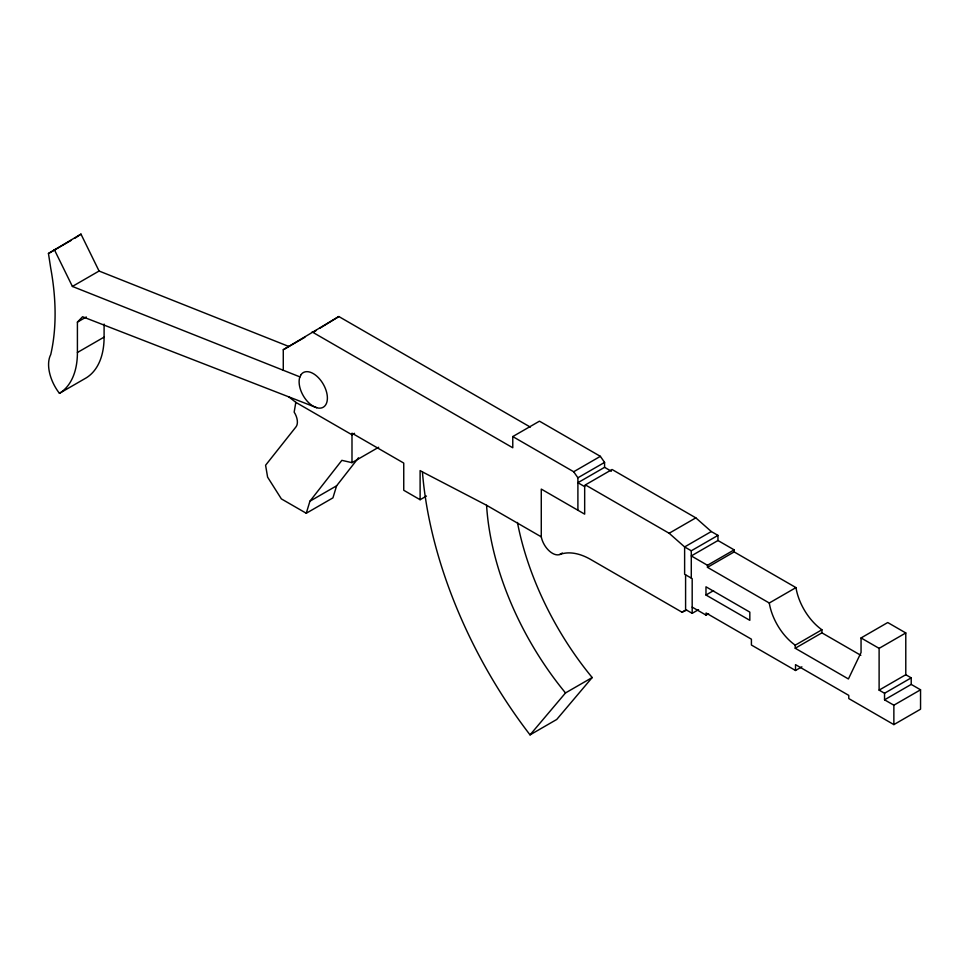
<?xml version="1.0" encoding="UTF-8"?>
<svg xmlns="http://www.w3.org/2000/svg" width="969" height="969" viewBox="0 0 969 969"><rect width="100%" height="100%" fill="white"/><g stroke="black" fill="none" stroke-linecap="round" stroke-linejoin="round"><path stroke-width="1.45" d="M288.823 396.866L295.824 402.353L294.164 412.116A12.972 7.486 60 0 1 295.993 426.869L265.591 465.241L267.601 477.136L281.361 498.89L306.265 513.255L332.936 497.86L336.606 485.808L358.506 457.792M306.265 513.255L309.923 501.203L341.863 460.348L351.989 462.661L378.673 447.254M686.67 610.143L681.994 612.19L590.751 559.513A68.738 39.693 60 0 0 559.791 554.498A16.316 9.424 60 0 1 541.271 536.85L541.271 489.091L584.67 514.151L584.67 486.632L585.373 484.9L612.057 469.493L695.827 517.858L711.294 531.533L717.968 535.385L717.968 540.52L691.285 555.927L707.467 565.266L734.151 549.871L734.151 551.918L795.961 587.602A42.151 24.334 60 0 0 821.906 629.765L821.906 632.842L860.823 655.31M426.457 496.067L420.11 499.725L420.11 470.571L422.423 471.903A327.159 188.882 60 0 0 530.043 734.877L565.508 692.932L592.192 677.537A216.438 124.953 60 0 1 517.446 522.461M592.192 677.537L556.727 719.47L530.043 734.877M288.871 346.49L99.068 271.029L80.972 234.123L48.45 253.49L50.715 268.098A230.137 132.874 60 0 1 50.715 354.654A32.377 18.69 60 0 0 59.448 393.341A90.069 51.999 60 0 0 77.411 352.51L77.411 322.12L82.583 316.742L316.633 407.683M75.134 238.083L80.972 234.123M283.275 370.279L283.275 349.736L338.835 316.536L530.334 427.099M313.726 332.016L316.233 330.465M320 328.152L338.835 316.536M48.45 253.49L71.318 240.288M54.288 249.53L72.396 286.436L99.068 271.029M77.411 322.12L86.302 316.984M77.411 352.51L104.095 337.115L104.095 324.082M59.448 393.341L86.12 377.934A90.069 51.999 60 0 0 104.095 337.115M283.275 349.736L304.872 337.273M354.533 433.325L351.989 434.79L295.824 402.353M309.923 501.203L336.606 485.808M312.151 331.943L512.771 447.775L512.771 436.571L539.454 421.176L600.368 456.338L604.571 462.395L604.571 467.324L577.899 482.719L584.67 486.632M512.771 436.571L573.684 471.746L600.368 456.338M577.899 510.239L577.899 477.79L604.571 462.395M559.791 554.498L562.335 553.02M585.373 484.9L669.143 533.265L695.827 517.858M711.294 531.533L684.623 546.94L684.623 574.254L692.181 578.626L692.181 613.329L698.54 609.658M669.143 533.265L684.623 546.94L691.285 550.792L717.968 535.385M707.467 565.266L707.467 567.325L734.151 551.918M705.977 595.014L749.824 620.33L749.824 612.117L705.977 586.802L705.977 595.014L713.596 590.618M681.994 612.19L685.798 609.986M692.181 607.115L706.062 615.121L708.593 613.656M707.467 567.325L769.277 603.009L795.961 587.602M905.785 632.951L879.113 648.358L879.113 690.122L905.785 674.727L905.785 632.951L887.737 622.534L861.053 637.941L861.053 652.512L848.408 678.954L795.234 648.249L795.234 645.172L821.906 629.765M795.234 648.249L821.906 632.842M706.062 615.121L706.062 612.989L751.411 639.177L751.411 645.027L795.513 670.487L801.872 666.829M884.54 693.259L911.211 677.852L911.211 684.405L884.54 699.812L884.54 693.259L879.113 690.122M884.54 699.812L893.866 705.202L920.55 689.795L920.55 709.199L893.866 724.606L848.783 698.576L848.783 695.391L795.513 664.637L795.513 670.487M72.396 286.436L299.99 376.917M422.423 471.903L486.583 505.273L541.271 536.85M604.571 467.324L611.342 471.237M717.968 540.52L734.151 549.871M861.053 637.941L879.113 648.358M905.785 674.727L911.211 677.852M911.211 684.405L920.55 689.795M692.181 613.329L685.592 609.525L685.592 574.823M420.11 499.725L403.746 490.278L403.746 463.073L351.989 433.191L351.989 462.661M573.684 471.746L577.899 477.79M893.866 705.202L893.866 724.606M691.285 550.792L691.285 578.105M565.508 692.932A216.438 124.953 60 0 1 486.583 505.273M795.234 645.172A42.151 24.334 60 0 1 769.277 603.009M301.008 374.676L299.591 377.801A19.998 11.543 60 0 0 313.253 406.241L316.911 407.792A19.998 11.543 60 0 0 324.47 386.449A19.998 11.543 60 0 0 301.008 374.676"/></g></svg>
